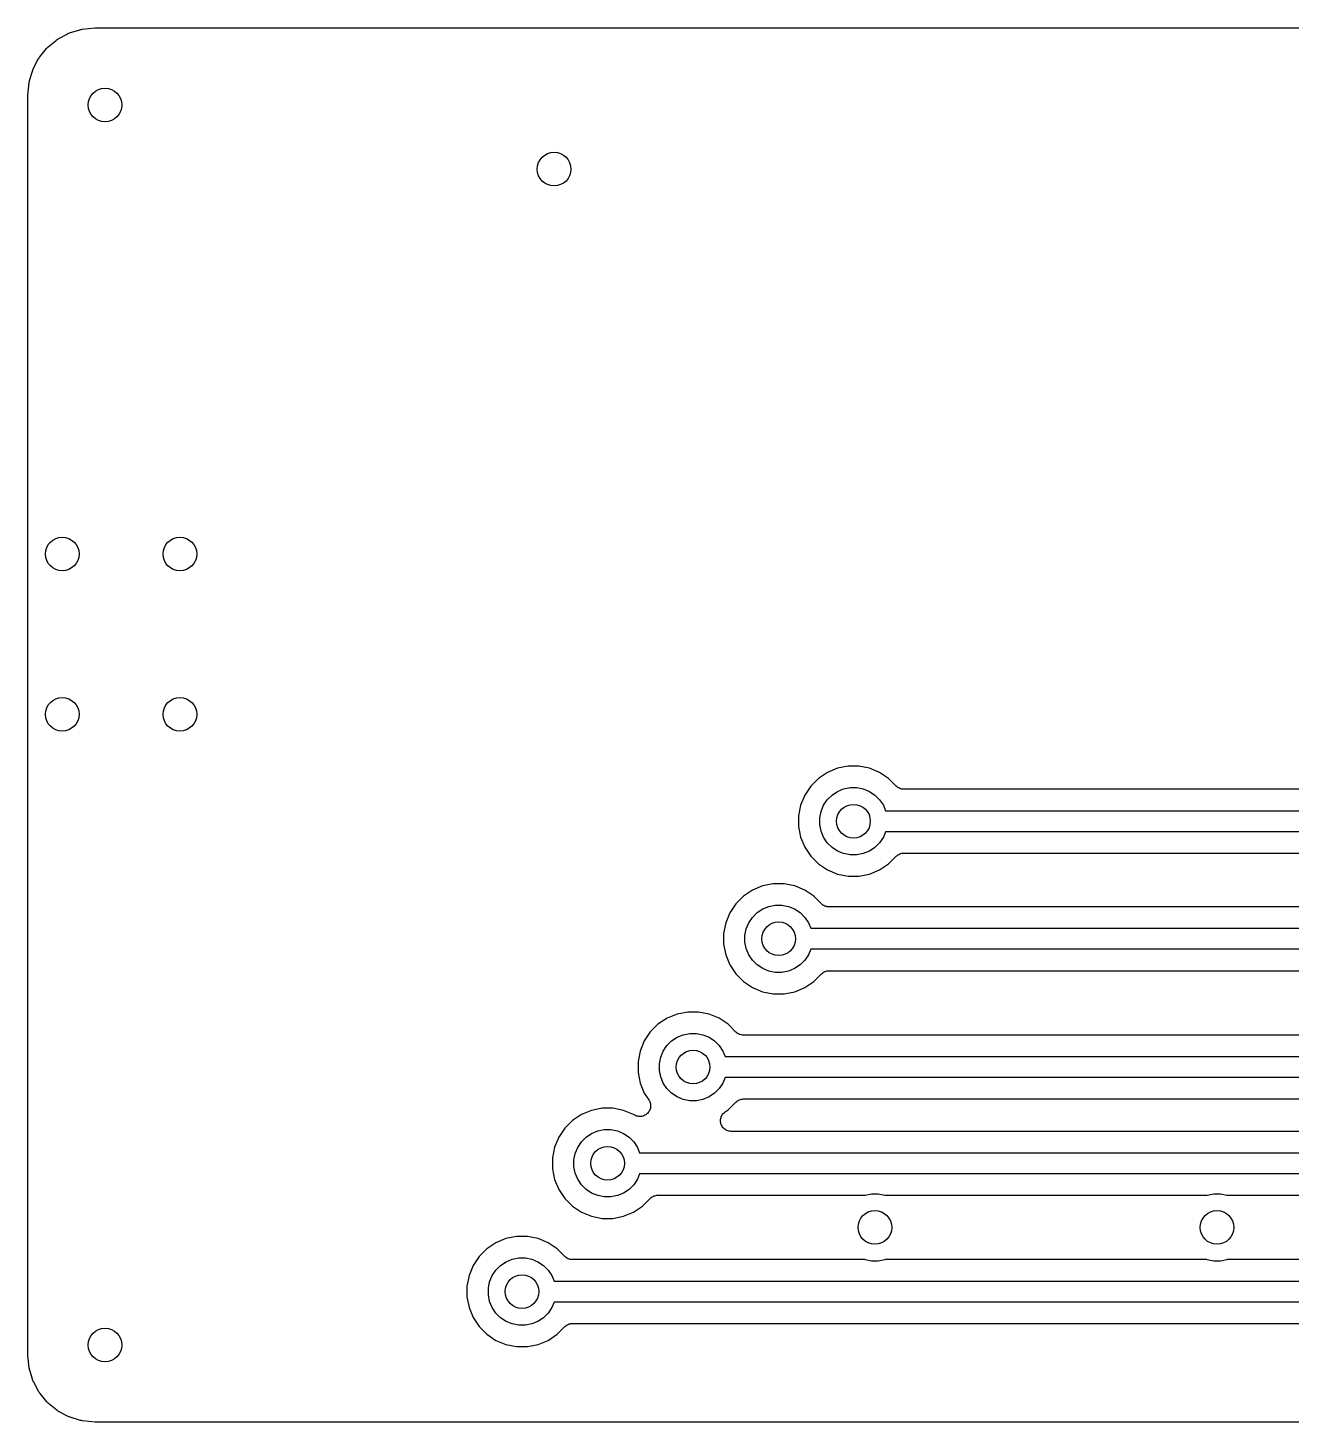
# Model space of a CAD drawing. Extents: x 74.6 to 163.3, y -89.7 to -63.9.
# Drawn here: x 74.65 to 89.65, y -84.86 to -68.3 of the extents above; entities that cross this region are included whole.
import ezdxf

# ---------------------------------------------------------------- set-up
doc = ezdxf.new("R2010")
doc.units = 0
doc.layers.add('BLACK', color=7, linetype='CONTINUOUS')

msp = doc.modelspace()

# ---------------------------------------------------------------- linework, layer by layer
at = {"layer": 'BLACK', "linetype": 'CONTINUOUS'}
for p, q in [((75.0087, -68.4294), (75.122, -68.3681)), ((75.122, -68.3681), (75.1235, -68.3673)), ((75.1235, -68.3673), (75.1342, -68.363)), ((75.1342, -68.363), (75.1448, -68.3585)), ((75.1448, -68.3585), (75.2678, -68.3205)), ((75.2678, -68.3205), (75.2695, -68.3199)), ((75.2695, -68.3199), (75.2808, -68.3178)), ((75.2808, -68.3178), (75.2921, -68.3155)), ((75.2921, -68.3155), (75.4422, -68.2997)), ((75.4422, -68.2997), (75.444, -68.2995)), ((75.444, -68.2995), (75.4498, -68.2996)), ((75.4498, -68.2996), (75.4555, -68.299)), ((75.4555, -68.299), (155.846, -68.299)), ((74.7901, -68.6427), (74.8715, -68.5429)), ((74.8715, -68.5429), (74.8726, -68.5415)), ((74.8726, -68.5415), (74.8808, -68.5335)), ((74.8808, -68.5335), (74.8889, -68.5253)), ((74.8889, -68.5253), (74.9882, -68.4432)), ((74.9882, -68.4432), (74.9895, -68.4421)), ((74.9895, -68.4421), (74.9992, -68.4358)), ((74.9992, -68.4358), (75.0087, -68.4294)), ((74.7159, -68.777), (74.7764, -68.6633)), ((74.7764, -68.6633), (74.7772, -68.6617)), ((74.7772, -68.6617), (74.7838, -68.6522)), ((74.7838, -68.6522), (74.7901, -68.6427)), ((74.6693, -68.9232), (74.7065, -68.7999)), ((74.7065, -68.7999), (74.707, -68.7982)), ((74.707, -68.7982), (74.7116, -68.7876)), ((74.7116, -68.7876), (74.7159, -68.777)), ((74.6496, -69.0991), (74.6645, -68.9475)), ((74.6645, -68.9475), (74.6647, -68.9457)), ((74.6647, -68.9457), (74.6671, -68.9344)), ((74.6671, -68.9344), (74.6693, -68.9232)), ((74.649, -69.1097), (74.6496, -69.1045)), ((74.649, -69.1115), (74.649, -69.1097)), ((74.649, -84.0565), (74.649, -69.1115)), ((74.6496, -69.1045), (74.6496, -69.0991)), ((84.1452, -77.1444), (84.0381, -77.216)), ((84.2642, -77.0951), (84.1452, -77.1444)), ((84.3906, -77.07), (84.2642, -77.0951)), ((84.5194, -77.07), (84.3906, -77.07)), ((84.6458, -77.0951), (84.5194, -77.07)), ((84.7648, -77.1444), (84.6458, -77.0951)), ((84.8719, -77.216), (84.7648, -77.1444)), ((83.947, -77.3071), (83.8754, -77.4142)), ((84.0381, -77.216), (83.947, -77.3071)), ((84.2655, -77.3695), (84.3383, -77.3394)), ((84.3383, -77.3394), (84.4156, -77.324)), ((84.4156, -77.324), (84.4944, -77.324)), ((84.4944, -77.324), (84.5717, -77.3394)), ((84.5717, -77.3394), (84.6445, -77.3695)), ((84.9637, -77.3078), (84.8719, -77.216)), ((84.9728, -77.3152), (84.9637, -77.3078)), ((84.9817, -77.3228), (84.9728, -77.3152)), ((84.9823, -77.3231), (84.9817, -77.3228)), ((84.9829, -77.3235), (84.9823, -77.3231)), ((84.9932, -77.3291), (84.9829, -77.3235)), ((85.0035, -77.3347), (84.9932, -77.3291)), ((85.0041, -77.3349), (85.0035, -77.3347)), ((85.0047, -77.3352), (85.0041, -77.3349)), ((85.0158, -77.3387), (85.0047, -77.3352)), ((85.0271, -77.3422), (85.0158, -77.3387)), ((85.0278, -77.3423), (85.0271, -77.3422)), ((85.0284, -77.3425), (85.0278, -77.3423)), ((85.04, -77.3437), (85.0284, -77.3425)), ((85.0517, -77.345), (85.04, -77.3437)), ((85.053, -77.345), (85.0517, -77.345)), ((85.0531, -77.345), (85.053, -77.345)), ((85.0535, -77.345), (85.0531, -77.345)), ((85.0531, -77.345), (85.0531, -77.345)), ((98.5964, -77.345), (85.0535, -77.345)), ((83.8754, -77.4142), (83.8261, -77.5332)), ((84.1005, -77.5345), (84.1443, -77.469)), ((84.1443, -77.469), (84.2, -77.4133)), ((84.2, -77.4133), (84.2655, -77.3695)), ((84.6445, -77.3695), (84.71, -77.4133)), ((84.71, -77.4133), (84.7657, -77.469)), ((84.7657, -77.469), (84.8095, -77.5345)), ((83.8261, -77.5332), (83.801, -77.6596)), ((83.801, -77.6596), (83.801, -77.7884)), ((84.055, -77.6846), (84.0704, -77.6073)), ((84.055, -77.7634), (84.055, -77.6846)), ((84.0704, -77.6073), (84.1005, -77.5345)), ((84.8095, -77.5345), (84.8362, -77.599)), ((84.8362, -77.599), (98.7542, -77.599)), ((83.801, -77.7884), (83.8261, -77.9148)), ((84.0704, -77.8407), (84.055, -77.7634)), ((84.1005, -77.9135), (84.0704, -77.8407)), ((84.8362, -77.849), (84.8095, -77.9135)), ((98.7999, -77.849), (84.8362, -77.849)), ((83.8261, -77.9148), (83.8754, -78.0338)), ((84.1443, -77.979), (84.1005, -77.9135)), ((84.2, -78.0347), (84.1443, -77.979)), ((84.7657, -77.979), (84.71, -78.0347)), ((84.8095, -77.9135), (84.7657, -77.979)), ((83.8754, -78.0338), (83.947, -78.1409)), ((83.947, -78.1409), (84.0381, -78.232)), ((84.2655, -78.0785), (84.2, -78.0347)), ((84.3383, -78.1086), (84.2655, -78.0785)), ((84.4156, -78.124), (84.3383, -78.1086)), ((84.4944, -78.124), (84.4156, -78.124)), ((84.5717, -78.1086), (84.4944, -78.124)), ((84.6445, -78.0785), (84.5717, -78.1086)), ((84.71, -78.0347), (84.6445, -78.0785)), ((84.8719, -78.232), (84.9637, -78.1402)), ((84.9637, -78.1402), (84.964, -78.1399)), ((84.964, -78.1399), (84.965, -78.139)), ((84.964, -78.1399), (84.964, -78.1399)), ((84.964, -78.1399), (84.964, -78.1399)), ((84.965, -78.139), (84.9742, -78.1316)), ((84.9742, -78.1316), (84.9832, -78.1242)), ((84.9832, -78.1242), (84.9838, -78.1239)), ((84.9838, -78.1239), (84.9843, -78.1235)), ((84.9843, -78.1235), (84.9948, -78.1181)), ((84.9948, -78.1181), (85.0051, -78.1126)), ((85.0051, -78.1126), (85.0057, -78.1124)), ((85.0057, -78.1124), (85.0063, -78.1121)), ((85.0063, -78.1121), (85.0176, -78.1088)), ((85.0176, -78.1088), (85.0288, -78.1054)), ((85.0288, -78.1054), (85.0295, -78.1054)), ((85.0295, -78.1054), (85.0301, -78.1052)), ((85.0301, -78.1052), (85.0418, -78.1041)), ((85.0418, -78.1041), (85.0535, -78.103)), ((85.0535, -78.103), (98.7812, -78.103)), ((84.0381, -78.232), (84.1452, -78.3036)), ((84.1452, -78.3036), (84.2642, -78.3529)), ((84.6458, -78.3529), (84.7648, -78.3036)), ((84.7648, -78.3036), (84.8719, -78.232)), ((83.3752, -78.4921), (83.2562, -78.5414)), ((83.5016, -78.467), (83.3752, -78.4921)), ((83.6304, -78.467), (83.5016, -78.467)), ((83.7568, -78.4921), (83.6304, -78.467)), ((83.8758, -78.5414), (83.7568, -78.4921)), ((84.2642, -78.3529), (84.3906, -78.378)), ((84.3906, -78.378), (84.5194, -78.378)), ((84.5194, -78.378), (84.6458, -78.3529)), ((83.1491, -78.613), (83.058, -78.7041)), ((83.2562, -78.5414), (83.1491, -78.613)), ((83.9829, -78.613), (83.8758, -78.5414)), ((84.0747, -78.7048), (83.9829, -78.613)), ((82.9864, -78.8112), (82.9371, -78.9302)), ((83.058, -78.7041), (82.9864, -78.8112)), ((83.2553, -78.866), (83.311, -78.8103)), ((83.311, -78.8103), (83.3765, -78.7665)), ((83.3765, -78.7665), (83.4493, -78.7364)), ((83.4493, -78.7364), (83.5266, -78.721)), ((83.5266, -78.721), (83.6054, -78.721)), ((83.6054, -78.721), (83.6827, -78.7364)), ((83.6827, -78.7364), (83.7555, -78.7665)), ((83.7555, -78.7665), (83.821, -78.8103)), ((83.821, -78.8103), (83.8767, -78.866)), ((84.0838, -78.7122), (84.0747, -78.7048)), ((84.0927, -78.7198), (84.0838, -78.7122)), ((84.0933, -78.7201), (84.0927, -78.7198)), ((84.0939, -78.7205), (84.0933, -78.7201)), ((84.1042, -78.7261), (84.0939, -78.7205)), ((84.1145, -78.7317), (84.1042, -78.7261)), ((84.1151, -78.7319), (84.1145, -78.7317)), ((84.1157, -78.7322), (84.1151, -78.7319)), ((84.1268, -78.7357), (84.1157, -78.7322)), ((84.1381, -78.7392), (84.1268, -78.7357)), ((84.1388, -78.7393), (84.1381, -78.7392)), ((84.1394, -78.7395), (84.1388, -78.7393)), ((84.151, -78.7407), (84.1394, -78.7395)), ((84.1627, -78.742), (84.151, -78.7407)), ((84.164, -78.742), (84.1627, -78.742)), ((84.1641, -78.742), (84.164, -78.742)), ((84.1645, -78.742), (84.1641, -78.742)), ((84.1641, -78.742), (84.1641, -78.742)), ((99.9934, -78.742), (84.1645, -78.742)), ((82.9371, -78.9302), (82.912, -79.0566)), ((83.166, -79.0816), (83.1814, -79.0043)), ((83.1814, -79.0043), (83.2115, -78.9315)), ((83.2115, -78.9315), (83.2553, -78.866)), ((83.8767, -78.866), (83.9205, -78.9315)), ((83.9205, -78.9315), (83.9472, -78.996)), ((83.9472, -78.996), (100.151, -78.996)), ((82.912, -79.0566), (82.912, -79.1854)), ((83.166, -79.1604), (83.166, -79.0816)), ((83.1814, -79.2377), (83.166, -79.1604)), ((82.912, -79.1854), (82.9371, -79.3118)), ((82.9371, -79.3118), (82.9864, -79.4308)), ((83.2115, -79.3105), (83.1814, -79.2377)), ((83.2553, -79.376), (83.2115, -79.3105)), ((83.9205, -79.3105), (83.8767, -79.376)), ((83.9472, -79.246), (83.9205, -79.3105)), ((100.197, -79.246), (83.9472, -79.246)), ((82.9864, -79.4308), (83.058, -79.5379)), ((83.311, -79.4317), (83.2553, -79.376)), ((83.3765, -79.4755), (83.311, -79.4317)), ((83.4493, -79.5056), (83.3765, -79.4755)), ((83.5266, -79.521), (83.4493, -79.5056)), ((83.6827, -79.5056), (83.6054, -79.521)), ((83.7555, -79.4755), (83.6827, -79.5056)), ((83.821, -79.4317), (83.7555, -79.4755)), ((83.8767, -79.376), (83.821, -79.4317)), ((84.1173, -79.5091), (84.1286, -79.5058)), ((84.1286, -79.5058), (84.1398, -79.5024)), ((84.1398, -79.5024), (84.1405, -79.5024)), ((84.1405, -79.5024), (84.1411, -79.5022)), ((84.1411, -79.5022), (84.1528, -79.5011)), ((84.1528, -79.5011), (84.1645, -79.5)), ((84.1645, -79.5), (100.178, -79.5)), ((83.058, -79.5379), (83.1491, -79.629)), ((83.1491, -79.629), (83.2562, -79.7006)), ((83.6054, -79.521), (83.5266, -79.521)), ((83.8758, -79.7006), (83.9829, -79.629)), ((83.9829, -79.629), (84.0747, -79.5372)), ((84.0747, -79.5372), (84.075, -79.5369)), ((84.075, -79.5369), (84.076, -79.536)), ((84.075, -79.5369), (84.075, -79.5369)), ((84.075, -79.5369), (84.075, -79.5369)), ((84.076, -79.536), (84.0852, -79.5286)), ((84.0852, -79.5286), (84.0942, -79.5212)), ((84.0942, -79.5212), (84.0948, -79.5209)), ((84.0948, -79.5209), (84.0953, -79.5205)), ((84.0953, -79.5205), (84.1058, -79.5151)), ((84.1058, -79.5151), (84.1161, -79.5096)), ((84.1161, -79.5096), (84.1167, -79.5094)), ((84.1167, -79.5094), (84.1173, -79.5091)), ((83.2562, -79.7006), (83.3752, -79.7499)), ((83.3752, -79.7499), (83.5016, -79.775)), ((83.5016, -79.775), (83.6304, -79.775)), ((83.6304, -79.775), (83.7568, -79.7499)), ((83.7568, -79.7499), (83.8758, -79.7006)), ((82.4856, -79.991), (82.3592, -80.0161)), ((82.6144, -79.991), (82.4856, -79.991)), ((82.7408, -80.0161), (82.6144, -79.991)), ((82.1331, -80.137), (82.042, -80.2281)), ((82.2402, -80.0654), (82.1331, -80.137)), ((82.3592, -80.0161), (82.2402, -80.0654)), ((82.8598, -80.0654), (82.7408, -80.0161)), ((82.9669, -80.137), (82.8598, -80.0654)), ((83.0587, -80.2288), (82.9669, -80.137)), ((81.9704, -80.3352), (81.9211, -80.4542)), ((82.042, -80.2281), (81.9704, -80.3352)), ((82.2393, -80.39), (82.295, -80.3343)), ((82.295, -80.3343), (82.3605, -80.2905)), ((82.3605, -80.2905), (82.4333, -80.2604)), ((82.4333, -80.2604), (82.5106, -80.245)), ((82.5106, -80.245), (82.5894, -80.245)), ((82.5894, -80.245), (82.6667, -80.2604)), ((82.6667, -80.2604), (82.7395, -80.2905)), ((82.7395, -80.2905), (82.805, -80.3343)), ((82.805, -80.3343), (82.8607, -80.39)), ((83.0678, -80.2362), (83.0587, -80.2288)), ((83.0768, -80.2438), (83.0678, -80.2362)), ((83.0773, -80.2441), (83.0768, -80.2438)), ((83.0779, -80.2445), (83.0773, -80.2441)), ((83.0882, -80.2501), (83.0779, -80.2445)), ((83.0985, -80.2557), (83.0882, -80.2501)), ((83.0991, -80.2559), (83.0985, -80.2557)), ((83.0997, -80.2562), (83.0991, -80.2559)), ((83.1108, -80.2597), (83.0997, -80.2562)), ((83.1221, -80.2632), (83.1108, -80.2597)), ((83.1228, -80.2633), (83.1221, -80.2632)), ((83.1234, -80.2635), (83.1228, -80.2633)), ((83.135, -80.2647), (83.1234, -80.2635)), ((83.1467, -80.266), (83.135, -80.2647)), ((83.148, -80.266), (83.1467, -80.266)), ((83.1481, -80.266), (83.148, -80.266)), ((83.1485, -80.266), (83.1481, -80.266)), ((83.1481, -80.266), (83.1481, -80.266)), ((101.136, -80.266), (83.1485, -80.266)), ((81.9211, -80.4542), (81.896, -80.5806)), ((82.1654, -80.5283), (82.1955, -80.4555)), ((82.1955, -80.4555), (82.2393, -80.39)), ((82.8607, -80.39), (82.9045, -80.4555)), ((82.9045, -80.4555), (82.9312, -80.52)), ((81.896, -80.5806), (81.896, -80.7094)), ((82.15, -80.6056), (82.1654, -80.5283)), ((82.15, -80.6844), (82.15, -80.6056)), ((82.9312, -80.52), (101.294, -80.52)), ((81.896, -80.7094), (81.9211, -80.8358)), ((82.1654, -80.7617), (82.15, -80.6844)), ((82.1955, -80.8345), (82.1654, -80.7617)), ((82.9312, -80.77), (82.9045, -80.8345)), ((101.34, -80.77), (82.9312, -80.77)), ((81.9211, -80.8358), (81.9704, -80.9548)), ((81.9704, -80.9548), (82.0241, -81.035)), ((82.2393, -80.9), (82.1955, -80.8345)), ((82.295, -80.9557), (82.2393, -80.9)), ((82.3605, -80.9995), (82.295, -80.9557)), ((82.805, -80.9557), (82.7395, -80.9995)), ((82.8607, -80.9), (82.805, -80.9557)), ((82.9045, -80.8345), (82.8607, -80.9)), ((81.3432, -81.1591), (81.2242, -81.2084)), ((81.4696, -81.134), (81.3432, -81.1591)), ((81.5984, -81.134), (81.4696, -81.134)), ((81.7248, -81.1591), (81.5984, -81.134)), ((81.8438, -81.2084), (81.7248, -81.1591)), ((82.0241, -81.035), (82.0249, -81.0363)), ((82.0249, -81.0363), (82.0249, -81.0363)), ((82.0249, -81.0363), (82.0249, -81.0363)), ((82.0249, -81.0363), (82.025, -81.0365)), ((82.025, -81.0365), (82.0308, -81.0477)), ((82.0353, -81.1553), (82.0294, -81.1661)), ((82.0308, -81.0477), (82.0363, -81.0583)), ((82.0354, -81.1552), (82.0353, -81.1553)), ((82.0389, -81.1439), (82.0354, -81.1551)), ((82.0354, -81.1551), (82.0354, -81.1552)), ((82.0363, -81.0583), (82.0364, -81.0584)), ((82.0364, -81.0584), (82.0364, -81.0585)), ((82.0364, -81.0585), (82.0398, -81.0701)), ((82.0428, -81.1317), (82.0389, -81.1439)), ((82.0398, -81.0701), (82.0433, -81.0821)), ((82.0441, -81.1194), (82.0428, -81.1314)), ((82.0428, -81.1314), (82.0428, -81.1315)), ((82.0428, -81.1315), (82.0428, -81.1317)), ((82.0433, -81.0821), (82.0433, -81.0822)), ((82.0433, -81.0822), (82.0433, -81.0823)), ((82.0433, -81.0823), (82.0443, -81.0942)), ((82.0454, -81.107), (82.0441, -81.1194)), ((82.0443, -81.0942), (82.0455, -81.1068)), ((82.0455, -81.1068), (82.0454, -81.1069)), ((82.0454, -81.1069), (82.0454, -81.107)), ((82.4333, -81.0296), (82.3605, -80.9995)), ((82.5106, -81.045), (82.4333, -81.0296)), ((82.5894, -81.045), (82.5106, -81.045)), ((82.6667, -81.0296), (82.5894, -81.045)), ((82.7395, -80.9995), (82.6667, -81.0296)), ((82.9319, -81.1764), (82.9669, -81.153)), ((82.9669, -81.153), (83.0587, -81.0612)), ((83.0587, -81.0612), (83.059, -81.0609)), ((83.059, -81.0609), (83.06, -81.06)), ((83.059, -81.0609), (83.059, -81.0609)), ((83.059, -81.0609), (83.059, -81.0609)), ((83.06, -81.06), (83.0692, -81.0526)), ((83.0692, -81.0526), (83.0782, -81.0452)), ((83.0782, -81.0452), (83.0788, -81.0449)), ((83.0788, -81.0449), (83.0793, -81.0445)), ((83.0793, -81.0445), (83.0898, -81.0391)), ((83.0898, -81.0391), (83.1001, -81.0336)), ((83.1001, -81.0336), (83.1007, -81.0334)), ((83.1007, -81.0334), (83.1013, -81.0331)), ((83.1013, -81.0331), (83.1126, -81.0298)), ((83.1126, -81.0298), (83.1238, -81.0264)), ((83.1238, -81.0264), (83.1245, -81.0264)), ((83.1245, -81.0264), (83.1251, -81.0262)), ((83.1251, -81.0262), (83.1368, -81.0251)), ((83.1368, -81.0251), (83.1485, -81.024)), ((83.1485, -81.024), (101.321, -81.024)), ((81.1171, -81.28), (81.026, -81.3711)), ((81.2242, -81.2084), (81.1171, -81.28)), ((81.8479, -81.2112), (81.8438, -81.2084)), ((81.8586, -81.2169), (81.8479, -81.2112)), ((81.8695, -81.2228), (81.8586, -81.2169)), ((81.8697, -81.2228), (81.8695, -81.2228)), ((81.8698, -81.2229), (81.8697, -81.2228)), ((81.8813, -81.2264), (81.8698, -81.2229)), ((81.8932, -81.2301), (81.8813, -81.2264)), ((81.8934, -81.2301), (81.8932, -81.2301)), ((81.8935, -81.2301), (81.8934, -81.2301)), ((81.9056, -81.2313), (81.8935, -81.2301)), ((81.9179, -81.2326), (81.9056, -81.2313)), ((81.918, -81.2326), (81.9179, -81.2326)), ((81.9181, -81.2326), (81.918, -81.2326)), ((81.9304, -81.2314), (81.9181, -81.2326)), ((81.9426, -81.2303), (81.9304, -81.2314)), ((81.9427, -81.2302), (81.9426, -81.2303)), ((81.9428, -81.2302), (81.9427, -81.2302)), ((81.9544, -81.2267), (81.9428, -81.2302)), ((81.9663, -81.2232), (81.9544, -81.2267)), ((81.9664, -81.2232), (81.9663, -81.2232)), ((81.9665, -81.2231), (81.9664, -81.2232)), ((81.9773, -81.2175), (81.9665, -81.2231)), ((81.9883, -81.2117), (81.9773, -81.2175)), ((81.9884, -81.2116), (81.9883, -81.2117)), ((81.9885, -81.2115), (81.9884, -81.2116)), ((81.9981, -81.2037), (81.9885, -81.2115)), ((82.0076, -81.1961), (81.9981, -81.2037)), ((82.0077, -81.1959), (82.0076, -81.196)), ((82.0076, -81.196), (82.0076, -81.1961)), ((82.0158, -81.1862), (82.0077, -81.1959)), ((82.0234, -81.1771), (82.0158, -81.1862)), ((82.0235, -81.177), (82.0234, -81.1771)), ((82.0236, -81.1769), (82.0235, -81.177)), ((82.0294, -81.1661), (82.0236, -81.1769)), ((82.8754, -81.2811), (82.8767, -81.2691)), ((82.8754, -81.2813), (82.8754, -81.2811)), ((82.8754, -81.2814), (82.8754, -81.2813)), ((82.8766, -81.2938), (82.8754, -81.2814)), ((82.8777, -81.3058), (82.8766, -81.2938)), ((82.8767, -81.2691), (82.878, -81.2568)), ((82.8777, -81.306), (82.8777, -81.3058)), ((82.8777, -81.3061), (82.8777, -81.306)), ((82.8813, -81.318), (82.8777, -81.3061)), ((82.878, -81.2565), (82.8816, -81.2448)), ((82.878, -81.2566), (82.878, -81.2565)), ((82.878, -81.2568), (82.878, -81.2566)), ((82.8847, -81.3296), (82.8813, -81.318)), ((82.8816, -81.2448), (82.8852, -81.2331)), ((82.8852, -81.2331), (82.8853, -81.2329)), ((82.8853, -81.2329), (82.8854, -81.2328)), ((82.8854, -81.2328), (82.8912, -81.2219)), ((82.8912, -81.2219), (82.897, -81.2113)), ((82.897, -81.2113), (82.8971, -81.2111)), ((82.8971, -81.211), (82.905, -81.2015)), ((82.8971, -81.2111), (82.8971, -81.211)), ((82.905, -81.2015), (82.9127, -81.1921)), ((82.9127, -81.1921), (82.9128, -81.192)), ((82.9128, -81.192), (82.9129, -81.1919)), ((82.9129, -81.1919), (82.9224, -81.1841)), ((82.9224, -81.1841), (82.9319, -81.1764)), ((80.9544, -81.4782), (80.9051, -81.5972)), ((81.026, -81.3711), (80.9544, -81.4782)), ((81.2233, -81.533), (81.279, -81.4773)), ((81.279, -81.4773), (81.3445, -81.4335)), ((81.3445, -81.4335), (81.4173, -81.4034)), ((81.4173, -81.4034), (81.4946, -81.388)), ((81.4946, -81.388), (81.5734, -81.388)), ((81.5734, -81.388), (81.6507, -81.4034)), ((81.6507, -81.4034), (81.7235, -81.4335)), ((81.7235, -81.4335), (81.789, -81.4773)), ((81.789, -81.4773), (81.8447, -81.533)), ((82.8848, -81.3297), (82.8847, -81.3296)), ((82.8848, -81.3299), (82.8848, -81.3297)), ((82.8905, -81.3407), (82.8848, -81.3299)), ((82.8962, -81.3515), (82.8905, -81.3407)), ((82.8963, -81.3517), (82.8962, -81.3515)), ((82.8963, -81.3518), (82.8963, -81.3517)), ((82.904, -81.3613), (82.8963, -81.3518)), ((82.9117, -81.3709), (82.904, -81.3613)), ((82.9118, -81.371), (82.9117, -81.3709)), ((82.9119, -81.3711), (82.9118, -81.371)), ((82.9213, -81.3789), (82.9119, -81.3711)), ((82.9307, -81.3868), (82.9213, -81.3789)), ((82.9308, -81.3869), (82.9307, -81.3868)), ((82.931, -81.387), (82.9308, -81.3869)), ((82.9418, -81.3929), (82.931, -81.387)), ((82.9524, -81.3987), (82.9418, -81.3929)), ((82.9526, -81.3988), (82.9524, -81.3987)), ((82.9527, -81.3989), (82.9526, -81.3988)), ((82.9643, -81.4025), (82.9527, -81.3989)), ((82.976, -81.4062), (82.9643, -81.4025)), ((82.9762, -81.4062), (82.976, -81.4062)), ((82.9763, -81.4063), (82.9762, -81.4062)), ((82.9883, -81.4076), (82.9763, -81.4063)), ((83.0007, -81.409), (82.9883, -81.4076)), ((83.001, -81.409), (83.0007, -81.409)), ((83.0024, -81.409), (83.001, -81.409)), ((83.001, -81.409), (83.001, -81.409)), ((83.001, -81.409), (83.001, -81.409)), ((102.66, -81.409), (83.0024, -81.409)), ((80.9051, -81.5972), (80.88, -81.7236)), ((81.1494, -81.6713), (81.1795, -81.5985)), ((81.1795, -81.5985), (81.2233, -81.533)), ((81.8447, -81.533), (81.8885, -81.5985)), ((81.8885, -81.5985), (81.9152, -81.663)), ((80.88, -81.7236), (80.88, -81.8524)), ((81.134, -81.7486), (81.1494, -81.6713)), ((81.134, -81.8274), (81.134, -81.7486)), ((81.9152, -81.663), (102.818, -81.663)), ((80.88, -81.8524), (80.9051, -81.9788)), ((80.9051, -81.9788), (80.9544, -82.0978)), ((81.1494, -81.9047), (81.134, -81.8274)), ((81.1795, -81.9775), (81.1494, -81.9047)), ((81.2233, -82.043), (81.1795, -81.9775)), ((81.8885, -81.9775), (81.8447, -82.043)), ((81.9152, -81.913), (81.8885, -81.9775)), ((102.864, -81.913), (81.9152, -81.913)), ((80.9544, -82.0978), (81.026, -82.2049)), ((81.279, -82.0987), (81.2233, -82.043)), ((81.3445, -82.1425), (81.279, -82.0987)), ((81.4173, -82.1726), (81.3445, -82.1425)), ((81.7235, -82.1425), (81.6507, -82.1726)), ((81.789, -82.0987), (81.7235, -82.1425)), ((81.8447, -82.043), (81.789, -82.0987)), ((84.5923, -82.1654), (84.6696, -82.15)), ((84.6696, -82.15), (84.7484, -82.15)), ((84.7484, -82.15), (84.8257, -82.1654)), ((88.6563, -82.1654), (88.7336, -82.15)), ((88.7336, -82.15), (88.8124, -82.15)), ((88.8124, -82.15), (88.8897, -82.1654)), ((81.026, -82.2049), (81.1171, -82.296)), ((81.1171, -82.296), (81.2242, -82.3676)), ((81.4946, -82.188), (81.4173, -82.1726)), ((81.5734, -82.188), (81.4946, -82.188)), ((81.6507, -82.1726), (81.5734, -82.188)), ((81.8438, -82.3676), (81.9509, -82.296)), ((81.9509, -82.296), (82.0427, -82.2042)), ((82.0427, -82.2042), (82.043, -82.2039)), ((82.043, -82.2039), (82.044, -82.203)), ((82.043, -82.2039), (82.043, -82.2039)), ((82.043, -82.2039), (82.043, -82.2039)), ((82.044, -82.203), (82.0532, -82.1956)), ((82.0532, -82.1956), (82.0622, -82.1882)), ((82.0622, -82.1882), (82.0628, -82.1879)), ((82.0628, -82.1879), (82.0633, -82.1875)), ((82.0633, -82.1875), (82.0738, -82.1821)), ((82.0738, -82.1821), (82.0841, -82.1766)), ((82.0841, -82.1766), (82.0847, -82.1764)), ((82.0847, -82.1764), (82.0853, -82.1761)), ((82.0853, -82.1761), (82.0966, -82.1728)), ((82.0966, -82.1728), (82.1078, -82.1694)), ((82.1078, -82.1694), (82.1085, -82.1694)), ((82.1085, -82.1694), (82.1091, -82.1692)), ((82.1091, -82.1692), (82.1208, -82.1681)), ((82.1208, -82.1681), (82.1325, -82.167)), ((82.1325, -82.167), (84.5884, -82.167)), ((84.5884, -82.167), (84.5923, -82.1654)), ((84.8257, -82.1654), (84.8296, -82.167)), ((84.8296, -82.167), (88.6524, -82.167)), ((88.6524, -82.167), (88.6563, -82.1654)), ((88.8897, -82.1654), (88.8936, -82.167)), ((88.8936, -82.167), (91.4464, -82.167)), ((81.2242, -82.3676), (81.3432, -82.4169)), ((81.3432, -82.4169), (81.4696, -82.442)), ((81.4696, -82.442), (81.5984, -82.442)), ((81.5984, -82.442), (81.7248, -82.4169)), ((81.7248, -82.4169), (81.8438, -82.3676)), ((80.1011, -82.804), (80.01, -82.8951)), ((80.2082, -82.7324), (80.1011, -82.804)), ((80.3272, -82.6831), (80.2082, -82.7324)), ((80.4536, -82.658), (80.3272, -82.6831)), ((80.5824, -82.658), (80.4536, -82.658)), ((80.7088, -82.6831), (80.5824, -82.658)), ((80.8278, -82.7324), (80.7088, -82.6831)), ((80.9349, -82.804), (80.8278, -82.7324)), ((81.0267, -82.8958), (80.9349, -82.804)), ((80.01, -82.8951), (79.9384, -83.0022)), ((80.263, -83.0013), (80.3285, -82.9575)), ((80.3285, -82.9575), (80.4013, -82.9274)), ((80.4013, -82.9274), (80.4786, -82.912)), ((80.4786, -82.912), (80.5574, -82.912)), ((80.5574, -82.912), (80.6347, -82.9274)), ((80.6347, -82.9274), (80.7075, -82.9575)), ((80.7075, -82.9575), (80.773, -83.0013)), ((81.0358, -82.9032), (81.0267, -82.8958)), ((81.0448, -82.9108), (81.0358, -82.9032)), ((81.0453, -82.9111), (81.0448, -82.9108)), ((81.0459, -82.9115), (81.0453, -82.9111)), ((81.0562, -82.9171), (81.0459, -82.9115)), ((81.0665, -82.9227), (81.0562, -82.9171)), ((81.0671, -82.9229), (81.0665, -82.9227)), ((81.0677, -82.9232), (81.0671, -82.9229)), ((81.0788, -82.9267), (81.0677, -82.9232)), ((81.0901, -82.9302), (81.0788, -82.9267)), ((81.0908, -82.9303), (81.0901, -82.9302)), ((81.0914, -82.9305), (81.0908, -82.9303)), ((81.103, -82.9317), (81.0914, -82.9305)), ((81.1147, -82.933), (81.103, -82.9317)), ((81.116, -82.933), (81.1147, -82.933)), ((81.1161, -82.933), (81.116, -82.933)), ((81.1165, -82.933), (81.1161, -82.933)), ((81.1161, -82.933), (81.1161, -82.933)), ((84.5884, -82.933), (81.1165, -82.933)), ((84.5923, -82.9346), (84.5884, -82.933)), ((84.6696, -82.95), (84.5923, -82.9346)), ((84.7484, -82.95), (84.6696, -82.95)), ((84.8257, -82.9346), (84.7484, -82.95)), ((84.8296, -82.933), (84.8257, -82.9346)), ((88.6524, -82.933), (84.8296, -82.933)), ((88.6563, -82.9346), (88.6524, -82.933)), ((88.7336, -82.95), (88.6563, -82.9346)), ((88.8124, -82.95), (88.7336, -82.95)), ((88.8897, -82.9346), (88.8124, -82.95)), ((88.8936, -82.933), (88.8897, -82.9346)), ((91.4464, -82.933), (88.8936, -82.933)), ((79.8891, -83.1212), (79.864, -83.2476)), ((79.9384, -83.0022), (79.8891, -83.1212)), ((80.1334, -83.1953), (80.1635, -83.1225)), ((80.1635, -83.1225), (80.2073, -83.057)), ((80.2073, -83.057), (80.263, -83.0013)), ((80.773, -83.0013), (80.8287, -83.057)), ((80.8287, -83.057), (80.8725, -83.1225)), ((80.8725, -83.1225), (80.8992, -83.187)), ((79.864, -83.2476), (79.864, -83.3764)), ((80.118, -83.2726), (80.1334, -83.1953)), ((80.118, -83.3514), (80.118, -83.2726)), ((80.8992, -83.187), (103.834, -83.187)), ((79.864, -83.3764), (79.8891, -83.5028)), ((80.1334, -83.4287), (80.118, -83.3514)), ((80.1635, -83.5015), (80.1334, -83.4287)), ((80.8992, -83.437), (80.8725, -83.5015)), ((103.88, -83.437), (80.8992, -83.437)), ((79.8891, -83.5028), (79.9384, -83.6218)), ((79.9384, -83.6218), (80.01, -83.7289)), ((80.2073, -83.567), (80.1635, -83.5015)), ((80.263, -83.6227), (80.2073, -83.567)), ((80.3285, -83.6665), (80.263, -83.6227)), ((80.773, -83.6227), (80.7075, -83.6665)), ((80.8287, -83.567), (80.773, -83.6227)), ((80.8725, -83.5015), (80.8287, -83.567)), ((80.01, -83.7289), (80.1011, -83.82)), ((80.4013, -83.6966), (80.3285, -83.6665)), ((80.4786, -83.712), (80.4013, -83.6966)), ((80.5574, -83.712), (80.4786, -83.712)), ((80.6347, -83.6966), (80.5574, -83.712)), ((80.7075, -83.6665), (80.6347, -83.6966)), ((80.9349, -83.82), (81.0267, -83.7282)), ((81.0267, -83.7282), (81.027, -83.7279)), ((81.027, -83.7279), (81.028, -83.727)), ((81.027, -83.7279), (81.027, -83.7279)), ((81.027, -83.7279), (81.027, -83.7279)), ((81.028, -83.727), (81.0372, -83.7196)), ((81.0372, -83.7196), (81.0462, -83.7122)), ((81.0462, -83.7122), (81.0468, -83.7119)), ((81.0468, -83.7119), (81.0473, -83.7115)), ((81.0473, -83.7115), (81.0578, -83.7061)), ((81.0578, -83.7061), (81.0681, -83.7006)), ((81.0681, -83.7006), (81.0687, -83.7004)), ((81.0687, -83.7004), (81.0693, -83.7001)), ((81.0693, -83.7001), (81.0806, -83.6968)), ((81.0806, -83.6968), (81.0918, -83.6934)), ((81.0918, -83.6934), (81.0925, -83.6934)), ((81.0925, -83.6934), (81.0931, -83.6932)), ((81.0931, -83.6932), (81.1048, -83.6921)), ((81.1048, -83.6921), (81.1165, -83.691)), ((81.1165, -83.691), (103.861, -83.691)), ((80.1011, -83.82), (80.2082, -83.8916)), ((80.2082, -83.8916), (80.3272, -83.9409)), ((80.3272, -83.9409), (80.4536, -83.966)), ((80.4536, -83.966), (80.5824, -83.966)), ((80.5824, -83.966), (80.7088, -83.9409)), ((80.7088, -83.9409), (80.8278, -83.8916)), ((80.8278, -83.8916), (80.9349, -83.82)), ((74.6496, -84.0622), (74.649, -84.0565)), ((74.6495, -84.068), (74.6496, -84.0622)), ((74.6497, -84.0698), (74.6495, -84.068)), ((74.6655, -84.2199), (74.6497, -84.0698)), ((74.6678, -84.2312), (74.6655, -84.2199)), ((74.6699, -84.2425), (74.6678, -84.2312)), ((74.6705, -84.2442), (74.6699, -84.2425)), ((74.7085, -84.3672), (74.6705, -84.2442)), ((74.713, -84.3777), (74.7085, -84.3672)), ((74.7173, -84.3885), (74.713, -84.3777)), ((74.7181, -84.39), (74.7173, -84.3885)), ((74.7794, -84.5033), (74.7181, -84.39)), ((74.7858, -84.5128), (74.7794, -84.5033)), ((74.7921, -84.5225), (74.7858, -84.5128)), ((74.7932, -84.5238), (74.7921, -84.5225)), ((74.8753, -84.623), (74.7932, -84.5238)), ((74.8835, -84.6312), (74.8753, -84.623)), ((74.8915, -84.6394), (74.8835, -84.6312)), ((74.8929, -84.6405), (74.8915, -84.6394)), ((74.9927, -84.7219), (74.8929, -84.6405)), ((75.0022, -84.7283), (74.9927, -84.7219)), ((75.0117, -84.7348), (75.0022, -84.7283)), ((75.0133, -84.7356), (75.0117, -84.7348)), ((75.127, -84.7961), (75.0133, -84.7356)), ((75.1376, -84.8004), (75.127, -84.7961)), ((75.1482, -84.805), (75.1376, -84.8004)), ((75.1499, -84.8055), (75.1482, -84.805)), ((75.2732, -84.8427), (75.1499, -84.8055)), ((75.2845, -84.8449), (75.2732, -84.8427)), ((75.2957, -84.8473), (75.2845, -84.8449)), ((75.2975, -84.8475), (75.2957, -84.8473)), ((75.4491, -84.8624), (75.2975, -84.8475)), ((75.4545, -84.8624), (75.4491, -84.8624)), ((75.4597, -84.863), (75.4545, -84.8624)), ((75.4615, -84.863), (75.4597, -84.863)), ((100.601, -84.863), (75.4615, -84.863))]:
    msp.add_line(p, q, dxfattribs=at)
at = {"layer": 'BLACK'}
for centre in [(75.565, -69.215), (80.899, -69.977), (75.057, -74.549), (76.454, -74.549), (75.057, -76.454), (76.454, -76.454), (84.455, -77.724), (83.566, -79.121), (82.55, -80.645), (81.534, -81.788), (84.709, -82.55), (88.773, -82.55), (80.518, -83.312), (75.565, -83.947)]:
    msp.add_circle(centre, 0.2, dxfattribs=at)

doc.saveas('drawing.dxf')
